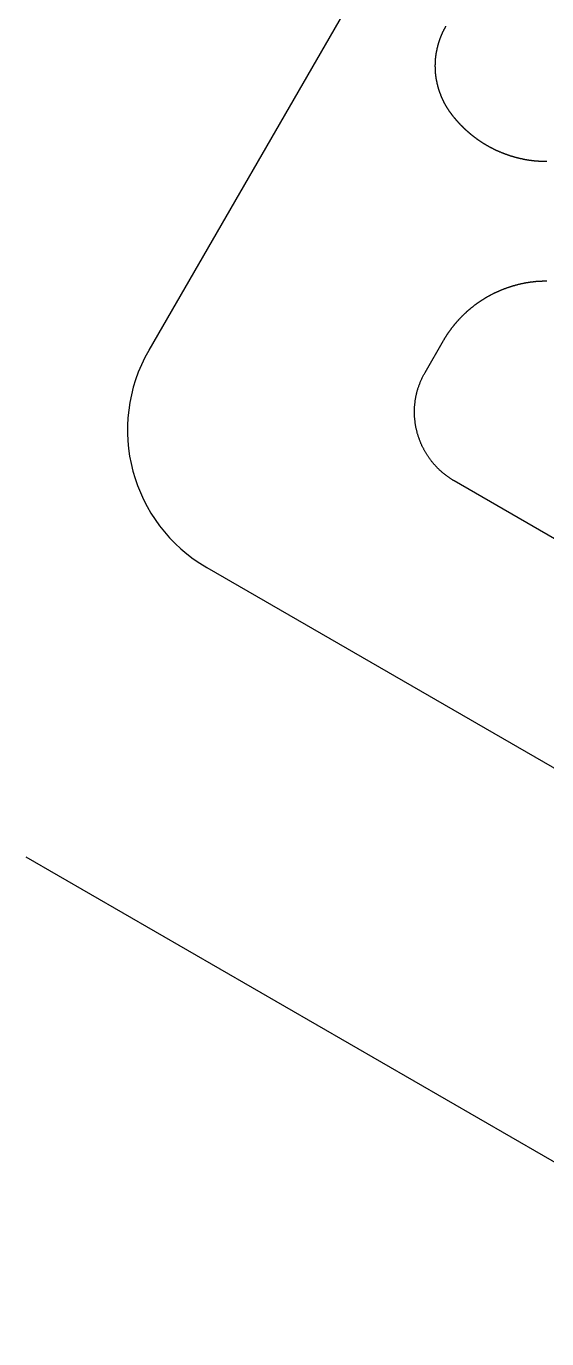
# Model space of a CAD drawing. Extents: x 442 to 745, y 5 to 355.
# Drawn here: x 680.52 to 685.92, y 257.6 to 271.19 of the extents above; entities that cross this region are included whole.
import ezdxf

# ---------------------------------------------------------------- set-up
doc = ezdxf.new("R2010")
doc.units = 0
doc.layers.add('VISIBLE__ANSI_', color=7, linetype='CONTINUOUS')

msp = doc.modelspace()

# ---------------------------------------------------------------- linework, layer by layer
at = {"layer": 'VISIBLE__ANSI_'}
for p, q in [((689.225, 280.711), (681.792, 267.837)), ((684.656, 267.609), (684.846, 267.939)), ((691.376, 262.779), (684.958, 266.484)), ((682.395, 265.587), (688.208, 262.231)), ((690.757, 256.678), (680.523, 262.587))]:
    msp.add_line(p, q, dxfattribs=at)
for points in [[(684.922, 270.293, 0), (684.921, 270.296, 0), (684.919, 270.298, 0), (684.917, 270.3, 0), (684.916, 270.303, 0), (684.914, 270.305, 0), (684.912, 270.307, 0), (684.911, 270.309, 0), (684.909, 270.312, 0), (684.908, 270.314, 0), (684.906, 270.316, 0), (684.904, 270.319, 0), (684.903, 270.321, 0), (684.901, 270.323, 0), (684.9, 270.326, 0), (684.898, 270.328, 0), (684.897, 270.33, 0), (684.895, 270.333, 0), (684.893, 270.335, 0), (684.892, 270.337, 0), (684.89, 270.34, 0), (684.889, 270.342, 0), (684.887, 270.344, 0), (684.886, 270.347, 0), (684.885, 270.349, 0), (684.883, 270.352, 0), (684.882, 270.354, 0), (684.88, 270.356, 0), (684.879, 270.359, 0), (684.877, 270.361, 0), (684.876, 270.363, 0), (684.875, 270.366, 0), (684.873, 270.368, 0), (684.872, 270.371, 0), (684.87, 270.373, 0), (684.869, 270.375, 0), (684.868, 270.378, 0), (684.866, 270.38, 0), (684.865, 270.383, 0), (684.864, 270.385, 0), (684.862, 270.388, 0), (684.861, 270.39, 0), (684.86, 270.392, 0), (684.858, 270.395, 0), (684.857, 270.397, 0), (684.856, 270.4, 0), (684.854, 270.402, 0), (684.853, 270.404, 0), (684.852, 270.407, 0), (684.851, 270.409, 0), (684.85, 270.412, 0), (684.848, 270.414, 0), (684.847, 270.417, 0), (684.846, 270.419, 0), (684.845, 270.422, 0), (684.843, 270.424, 0), (684.842, 270.427, 0), (684.841, 270.429, 0), (684.84, 270.431, 0), (684.839, 270.434, 0), (684.838, 270.436, 0), (684.836, 270.439, 0), (684.835, 270.441, 0), (684.834, 270.444, 0), (684.833, 270.446, 0), (684.832, 270.449, 0), (684.831, 270.451, 0), (684.83, 270.454, 0), (684.829, 270.456, 0), (684.828, 270.459, 0), (684.827, 270.461, 0), (684.826, 270.464, 0), (684.825, 270.466, 0), (684.824, 270.469, 0), (684.822, 270.471, 0), (684.821, 270.474, 0), (684.82, 270.476, 0), (684.819, 270.479, 0), (684.818, 270.481, 0), (684.818, 270.484, 0), (684.817, 270.486, 0), (684.816, 270.489, 0), (684.815, 270.491, 0), (684.814, 270.494, 0), (684.813, 270.496, 0), (684.812, 270.499, 0), (684.811, 270.501, 0), (684.81, 270.504, 0), (684.809, 270.506, 0), (684.808, 270.509, 0), (684.807, 270.511, 0), (684.806, 270.514, 0), (684.806, 270.516, 0), (684.805, 270.519, 0), (684.804, 270.521, 0), (684.803, 270.524, 0), (684.802, 270.526, 0), (684.801, 270.529, 0), (684.801, 270.531, 0), (684.8, 270.534, 0), (684.799, 270.536, 0), (684.798, 270.539, 0), (684.797, 270.541, 0), (684.797, 270.544, 0), (684.796, 270.546, 0), (684.795, 270.549, 0), (684.794, 270.551, 0), (684.794, 270.554, 0), (684.793, 270.556, 0), (684.792, 270.559, 0), (684.792, 270.561, 0), (684.791, 270.564, 0), (684.79, 270.566, 0), (684.79, 270.569, 0), (684.789, 270.571, 0), (684.788, 270.574, 0), (684.788, 270.577, 0), (684.787, 270.579, 0), (684.786, 270.582, 0), (684.786, 270.584, 0), (684.785, 270.587, 0), (684.784, 270.589, 0), (684.784, 270.592, 0), (684.783, 270.594, 0), (684.783, 270.597, 0), (684.782, 270.599, 0), (684.781, 270.602, 0), (684.781, 270.604, 0), (684.78, 270.607, 0), (684.78, 270.609, 0), (684.779, 270.612, 0), (684.779, 270.614, 0), (684.778, 270.617, 0), (684.778, 270.619, 0), (684.777, 270.622, 0), (684.777, 270.624, 0), (684.776, 270.627, 0), (684.776, 270.629, 0), (684.775, 270.632, 0), (684.775, 270.634, 0), (684.774, 270.637, 0), (684.774, 270.639, 0), (684.773, 270.642, 0), (684.773, 270.644, 0), (684.773, 270.647, 0), (684.772, 270.65, 0), (684.772, 270.652, 0), (684.771, 270.655, 0), (684.771, 270.657, 0), (684.771, 270.66, 0), (684.77, 270.662, 0), (684.77, 270.665, 0), (684.77, 270.667, 0), (684.769, 270.67, 0), (684.769, 270.672, 0), (684.768, 270.675, 0), (684.768, 270.677, 0), (684.768, 270.68, 0), (684.768, 270.682, 0), (684.767, 270.685, 0), (684.767, 270.687, 0), (684.767, 270.69, 0), (684.766, 270.692, 0), (684.766, 270.695, 0), (684.766, 270.697, 0), (684.766, 270.7, 0), (684.765, 270.702, 0), (684.765, 270.705, 0), (684.765, 270.707, 0), (684.765, 270.71, 0), (684.764, 270.712, 0), (684.764, 270.715, 0), (684.764, 270.717, 0), (684.764, 270.72, 0), (684.764, 270.722, 0), (684.763, 270.725, 0), (684.763, 270.727, 0), (684.763, 270.73, 0), (684.763, 270.732, 0), (684.763, 270.735, 0), (684.763, 270.737, 0), (684.763, 270.739, 0), (684.762, 270.742, 0), (684.762, 270.744, 0), (684.762, 270.747, 0), (684.762, 270.749, 0), (684.762, 270.752, 0), (684.762, 270.754, 0), (684.762, 270.757, 0), (684.762, 270.759, 0), (684.762, 270.762, 0), (684.762, 270.764, 0), (684.762, 270.767, 0), (684.762, 270.769, 0), (684.761, 270.772, 0), (684.761, 270.774, 0), (684.761, 270.777, 0), (684.761, 270.779, 0), (684.761, 270.781, 0), (684.761, 270.784, 0), (684.761, 270.786, 0), (684.761, 270.789, 0), (684.761, 270.791, 0), (684.761, 270.794, 0), (684.762, 270.796, 0), (684.762, 270.799, 0), (684.762, 270.801, 0), (684.762, 270.803, 0), (684.762, 270.806, 0), (684.762, 270.808, 0), (684.762, 270.811, 0), (684.762, 270.813, 0), (684.762, 270.816, 0), (684.762, 270.818, 0), (684.762, 270.821, 0), (684.762, 270.823, 0), (684.763, 270.825, 0), (684.763, 270.828, 0), (684.763, 270.83, 0), (684.763, 270.833, 0), (684.763, 270.835, 0), (684.763, 270.837, 0), (684.763, 270.84, 0), (684.764, 270.842, 0), (684.764, 270.845, 0), (684.764, 270.847, 0), (684.764, 270.849, 0), (684.764, 270.852, 0), (684.765, 270.854, 0), (684.765, 270.857, 0), (684.765, 270.859, 0), (684.765, 270.861, 0), (684.765, 270.864, 0), (684.766, 270.866, 0), (684.766, 270.869, 0), (684.766, 270.871, 0), (684.766, 270.873, 0), (684.767, 270.876, 0), (684.767, 270.878, 0), (684.767, 270.881, 0), (684.768, 270.883, 0), (684.768, 270.885, 0), (684.768, 270.888, 0), (684.768, 270.89, 0), (684.769, 270.892, 0), (684.769, 270.895, 0), (684.769, 270.897, 0), (684.77, 270.899, 0), (684.77, 270.902, 0), (684.77, 270.904, 0), (684.771, 270.907, 0), (684.771, 270.909, 0), (684.772, 270.911, 0), (684.772, 270.914, 0), (684.772, 270.916, 0), (684.773, 270.918, 0), (684.773, 270.921, 0), (684.773, 270.923, 0), (684.774, 270.925, 0), (684.774, 270.928, 0), (684.775, 270.93, 0), (684.775, 270.932, 0), (684.776, 270.935, 0), (684.776, 270.937, 0), (684.776, 270.939, 0), (684.777, 270.942, 0), (684.777, 270.944, 0), (684.778, 270.946, 0), (684.778, 270.948, 0), (684.779, 270.951, 0), (684.779, 270.953, 0), (684.78, 270.955, 0), (684.78, 270.958, 0), (684.781, 270.96, 0), (684.781, 270.962, 0), (684.782, 270.964, 0), (684.782, 270.967, 0), (684.783, 270.969, 0), (684.783, 270.971, 0), (684.784, 270.974, 0), (684.784, 270.976, 0), (684.785, 270.978, 0), (684.786, 270.98, 0), (684.786, 270.983, 0), (684.787, 270.985, 0), (684.787, 270.987, 0), (684.788, 270.989, 0), (684.788, 270.992, 0), (684.789, 270.994, 0), (684.79, 270.996, 0), (684.79, 270.998, 0), (684.791, 271.001, 0), (684.792, 271.003, 0), (684.792, 271.005, 0), (684.793, 271.007, 0), (684.793, 271.01, 0), (684.794, 271.012, 0), (684.795, 271.014, 0), (684.795, 271.016, 0), (684.796, 271.019, 0), (684.797, 271.021, 0), (684.797, 271.023, 0), (684.798, 271.025, 0), (684.799, 271.027, 0), (684.799, 271.03, 0), (684.8, 271.032, 0), (684.801, 271.034, 0), (684.802, 271.036, 0), (684.802, 271.038, 0), (684.803, 271.041, 0), (684.804, 271.043, 0), (684.804, 271.045, 0), (684.805, 271.047, 0), (684.806, 271.049, 0), (684.807, 271.052, 0), (684.807, 271.054, 0), (684.808, 271.056, 0), (684.809, 271.058, 0), (684.81, 271.06, 0), (684.81, 271.062, 0), (684.811, 271.065, 0), (684.812, 271.067, 0), (684.813, 271.069, 0), (684.814, 271.071, 0), (684.814, 271.073, 0), (684.815, 271.075, 0), (684.816, 271.077, 0), (684.817, 271.08, 0), (684.818, 271.082, 0), (684.819, 271.084, 0), (684.819, 271.086, 0), (684.82, 271.088, 0), (684.821, 271.09, 0), (684.822, 271.092, 0), (684.823, 271.094, 0), (684.824, 271.097, 0), (684.825, 271.099, 0), (684.825, 271.101, 0), (684.826, 271.103, 0), (684.827, 271.105, 0), (684.828, 271.107, 0), (684.829, 271.109, 0), (684.83, 271.111, 0), (684.831, 271.113, 0), (684.832, 271.115, 0), (684.833, 271.118, 0), (684.834, 271.12, 0), (684.835, 271.122, 0), (684.836, 271.124, 0), (684.836, 271.126, 0), (684.837, 271.128, 0), (684.838, 271.13, 0), (684.839, 271.132, 0), (684.84, 271.134, 0), (684.841, 271.136, 0), (684.842, 271.138, 0), (684.843, 271.14, 0), (684.844, 271.142, 0), (684.845, 271.144, 0), (684.846, 271.146, 0), (684.847, 271.148, 0), (684.848, 271.15, 0), (684.849, 271.152, 0), (684.85, 271.154, 0), (684.851, 271.156, 0), (684.852, 271.158, 0), (684.853, 271.161, 0), (684.854, 271.163, 0), (684.855, 271.165, 0), (684.856, 271.167, 0), (684.858, 271.169, 0), (684.859, 271.171, 0), (684.86, 271.172, 0), (684.861, 271.174, 0), (684.862, 271.176, 0), (684.863, 271.178, 0), (684.864, 271.18, 0), (684.865, 271.182, 0), (684.866, 271.184, 0), (684.867, 271.186, 0), (684.868, 271.188, 0), (684.87, 271.19, 0), (684.871, 271.192, 0), (684.872, 271.194, 0)], [(685.161, 270.049, 0), (685.16, 270.05, 0), (685.159, 270.051, 0), (685.157, 270.052, 0), (685.156, 270.053, 0), (685.154, 270.055, 0), (685.153, 270.056, 0), (685.151, 270.057, 0), (685.15, 270.058, 0), (685.149, 270.059, 0), (685.147, 270.06, 0), (685.146, 270.061, 0), (685.144, 270.063, 0), (685.143, 270.064, 0), (685.141, 270.065, 0), (685.14, 270.066, 0), (685.139, 270.067, 0), (685.137, 270.068, 0), (685.136, 270.069, 0), (685.134, 270.071, 0), (685.133, 270.072, 0), (685.131, 270.073, 0), (685.13, 270.074, 0), (685.129, 270.075, 0), (685.127, 270.076, 0), (685.126, 270.078, 0), (685.124, 270.079, 0), (685.123, 270.08, 0), (685.122, 270.081, 0), (685.12, 270.082, 0), (685.119, 270.083, 0), (685.118, 270.085, 0), (685.116, 270.086, 0), (685.115, 270.087, 0), (685.113, 270.088, 0), (685.112, 270.089, 0), (685.111, 270.091, 0), (685.109, 270.092, 0), (685.108, 270.093, 0), (685.106, 270.094, 0), (685.105, 270.095, 0), (685.104, 270.096, 0), (685.102, 270.098, 0), (685.101, 270.099, 0), (685.1, 270.1, 0), (685.098, 270.101, 0), (685.097, 270.102, 0), (685.096, 270.104, 0), (685.094, 270.105, 0), (685.093, 270.106, 0), (685.091, 270.107, 0), (685.09, 270.109, 0), (685.089, 270.11, 0), (685.087, 270.111, 0), (685.086, 270.112, 0), (685.085, 270.113, 0), (685.083, 270.115, 0), (685.082, 270.116, 0), (685.081, 270.117, 0), (685.079, 270.118, 0), (685.078, 270.12, 0), (685.077, 270.121, 0), (685.075, 270.122, 0), (685.074, 270.123, 0), (685.073, 270.124, 0), (685.071, 270.126, 0), (685.07, 270.127, 0), (685.069, 270.128, 0), (685.067, 270.129, 0), (685.066, 270.131, 0), (685.065, 270.132, 0), (685.064, 270.133, 0), (685.062, 270.134, 0), (685.061, 270.136, 0), (685.06, 270.137, 0), (685.058, 270.138, 0), (685.057, 270.139, 0), (685.056, 270.141, 0), (685.054, 270.142, 0), (685.053, 270.143, 0), (685.052, 270.144, 0), (685.051, 270.146, 0), (685.049, 270.147, 0), (685.048, 270.148, 0), (685.047, 270.15, 0), (685.045, 270.151, 0), (685.044, 270.152, 0), (685.043, 270.153, 0), (685.042, 270.155, 0), (685.04, 270.156, 0), (685.039, 270.157, 0), (685.038, 270.158, 0), (685.037, 270.16, 0), (685.035, 270.161, 0), (685.034, 270.162, 0), (685.033, 270.164, 0), (685.031, 270.165, 0), (685.03, 270.166, 0), (685.029, 270.167, 0), (685.028, 270.169, 0), (685.026, 270.17, 0), (685.025, 270.171, 0), (685.024, 270.173, 0), (685.023, 270.174, 0), (685.021, 270.175, 0), (685.02, 270.177, 0), (685.019, 270.178, 0), (685.018, 270.179, 0), (685.017, 270.18, 0), (685.015, 270.182, 0), (685.014, 270.183, 0), (685.013, 270.184, 0), (685.012, 270.186, 0), (685.01, 270.187, 0), (685.009, 270.188, 0), (685.008, 270.19, 0), (685.007, 270.191, 0), (685.006, 270.192, 0), (685.004, 270.194, 0), (685.003, 270.195, 0), (685.002, 270.196, 0), (685.001, 270.198, 0), (685, 270.199, 0), (684.998, 270.2, 0), (684.997, 270.202, 0), (684.996, 270.203, 0), (684.995, 270.204, 0), (684.994, 270.206, 0), (684.992, 270.207, 0), (684.991, 270.208, 0), (684.99, 270.21, 0), (684.989, 270.211, 0), (684.988, 270.212, 0), (684.986, 270.214, 0), (684.985, 270.215, 0), (684.984, 270.216, 0), (684.983, 270.218, 0), (684.982, 270.219, 0), (684.981, 270.22, 0), (684.979, 270.222, 0), (684.978, 270.223, 0), (684.977, 270.224, 0), (684.976, 270.226, 0), (684.975, 270.227, 0), (684.974, 270.228, 0), (684.973, 270.23, 0), (684.971, 270.231, 0), (684.97, 270.233, 0), (684.969, 270.234, 0), (684.968, 270.235, 0), (684.967, 270.237, 0), (684.966, 270.238, 0), (684.965, 270.239, 0), (684.963, 270.241, 0), (684.962, 270.242, 0), (684.961, 270.243, 0), (684.96, 270.245, 0), (684.959, 270.246, 0), (684.958, 270.248, 0), (684.957, 270.249, 0), (684.956, 270.25, 0), (684.954, 270.252, 0), (684.953, 270.253, 0), (684.952, 270.254, 0), (684.951, 270.256, 0), (684.95, 270.257, 0), (684.949, 270.259, 0), (684.948, 270.26, 0), (684.947, 270.261, 0), (684.946, 270.263, 0), (684.945, 270.264, 0), (684.943, 270.266, 0), (684.942, 270.267, 0), (684.941, 270.268, 0), (684.94, 270.27, 0), (684.939, 270.271, 0), (684.938, 270.272, 0), (684.937, 270.274, 0), (684.936, 270.275, 0), (684.935, 270.277, 0), (684.934, 270.278, 0), (684.933, 270.279, 0), (684.932, 270.281, 0), (684.931, 270.282, 0), (684.93, 270.284, 0), (684.929, 270.285, 0), (684.927, 270.286, 0), (684.926, 270.288, 0), (684.925, 270.289, 0), (684.924, 270.291, 0), (684.923, 270.292, 0), (684.922, 270.293, 0)], [(685.916, 269.792, 0), (685.913, 269.792, 0), (685.91, 269.792, 0), (685.907, 269.792, 0), (685.903, 269.792, 0), (685.9, 269.792, 0), (685.897, 269.792, 0), (685.894, 269.792, 0), (685.891, 269.792, 0), (685.887, 269.792, 0), (685.884, 269.792, 0), (685.881, 269.792, 0), (685.878, 269.792, 0), (685.874, 269.792, 0), (685.871, 269.792, 0), (685.868, 269.793, 0), (685.865, 269.793, 0), (685.862, 269.793, 0), (685.858, 269.793, 0), (685.855, 269.793, 0), (685.852, 269.793, 0), (685.849, 269.793, 0), (685.845, 269.794, 0), (685.842, 269.794, 0), (685.839, 269.794, 0), (685.836, 269.794, 0), (685.833, 269.794, 0), (685.829, 269.795, 0), (685.826, 269.795, 0), (685.823, 269.795, 0), (685.82, 269.795, 0), (685.816, 269.796, 0), (685.813, 269.796, 0), (685.81, 269.796, 0), (685.807, 269.796, 0), (685.804, 269.797, 0), (685.8, 269.797, 0), (685.797, 269.797, 0), (685.794, 269.798, 0), (685.791, 269.798, 0), (685.787, 269.798, 0), (685.784, 269.799, 0), (685.781, 269.799, 0), (685.778, 269.799, 0), (685.775, 269.8, 0), (685.771, 269.8, 0), (685.768, 269.801, 0), (685.765, 269.801, 0), (685.762, 269.801, 0), (685.758, 269.802, 0), (685.755, 269.802, 0), (685.752, 269.803, 0), (685.749, 269.803, 0), (685.746, 269.803, 0), (685.742, 269.804, 0), (685.739, 269.804, 0), (685.736, 269.805, 0), (685.733, 269.805, 0), (685.73, 269.806, 0), (685.726, 269.806, 0), (685.723, 269.807, 0), (685.72, 269.807, 0), (685.717, 269.808, 0), (685.714, 269.808, 0), (685.71, 269.809, 0), (685.707, 269.809, 0), (685.704, 269.81, 0), (685.701, 269.811, 0), (685.698, 269.811, 0), (685.695, 269.812, 0), (685.691, 269.812, 0), (685.688, 269.813, 0), (685.685, 269.814, 0), (685.682, 269.814, 0), (685.679, 269.815, 0), (685.675, 269.815, 0), (685.672, 269.816, 0), (685.669, 269.817, 0), (685.666, 269.817, 0), (685.663, 269.818, 0), (685.66, 269.819, 0), (685.656, 269.819, 0), (685.653, 269.82, 0), (685.65, 269.821, 0), (685.647, 269.821, 0), (685.644, 269.822, 0), (685.641, 269.823, 0), (685.638, 269.824, 0), (685.634, 269.824, 0), (685.631, 269.825, 0), (685.628, 269.826, 0), (685.625, 269.827, 0), (685.622, 269.827, 0), (685.619, 269.828, 0), (685.616, 269.829, 0), (685.612, 269.83, 0), (685.609, 269.831, 0), (685.606, 269.831, 0), (685.603, 269.832, 0), (685.6, 269.833, 0), (685.597, 269.834, 0), (685.594, 269.835, 0), (685.591, 269.836, 0), (685.587, 269.836, 0), (685.584, 269.837, 0), (685.581, 269.838, 0), (685.578, 269.839, 0), (685.575, 269.84, 0), (685.572, 269.841, 0), (685.569, 269.842, 0), (685.566, 269.843, 0), (685.563, 269.844, 0), (685.56, 269.845, 0), (685.557, 269.845, 0), (685.553, 269.846, 0), (685.55, 269.847, 0), (685.547, 269.848, 0), (685.544, 269.849, 0), (685.541, 269.85, 0), (685.538, 269.851, 0), (685.535, 269.852, 0), (685.532, 269.853, 0), (685.529, 269.854, 0), (685.526, 269.855, 0), (685.523, 269.856, 0), (685.52, 269.857, 0), (685.517, 269.858, 0), (685.514, 269.859, 0), (685.511, 269.86, 0), (685.508, 269.861, 0), (685.505, 269.863, 0), (685.502, 269.864, 0), (685.499, 269.865, 0), (685.496, 269.866, 0), (685.493, 269.867, 0), (685.49, 269.868, 0), (685.487, 269.869, 0), (685.484, 269.87, 0), (685.481, 269.871, 0), (685.478, 269.872, 0), (685.475, 269.874, 0), (685.472, 269.875, 0), (685.469, 269.876, 0), (685.466, 269.877, 0), (685.463, 269.878, 0), (685.46, 269.879, 0), (685.457, 269.88, 0), (685.454, 269.882, 0), (685.451, 269.883, 0), (685.448, 269.884, 0), (685.445, 269.885, 0), (685.442, 269.886, 0), (685.439, 269.888, 0), (685.436, 269.889, 0), (685.433, 269.89, 0), (685.43, 269.891, 0), (685.428, 269.893, 0), (685.425, 269.894, 0), (685.422, 269.895, 0), (685.419, 269.896, 0), (685.416, 269.898, 0), (685.413, 269.899, 0), (685.41, 269.9, 0), (685.407, 269.902, 0), (685.404, 269.903, 0), (685.402, 269.904, 0), (685.399, 269.905, 0), (685.396, 269.907, 0), (685.393, 269.908, 0), (685.39, 269.909, 0), (685.387, 269.911, 0), (685.384, 269.912, 0), (685.382, 269.913, 0), (685.379, 269.915, 0), (685.376, 269.916, 0), (685.373, 269.918, 0), (685.37, 269.919, 0), (685.368, 269.92, 0), (685.365, 269.922, 0), (685.362, 269.923, 0), (685.359, 269.924, 0), (685.356, 269.926, 0), (685.354, 269.927, 0), (685.351, 269.929, 0), (685.348, 269.93, 0), (685.345, 269.932, 0), (685.342, 269.933, 0), (685.34, 269.934, 0), (685.337, 269.936, 0), (685.334, 269.937, 0), (685.332, 269.939, 0), (685.329, 269.94, 0), (685.326, 269.942, 0), (685.323, 269.943, 0), (685.321, 269.945, 0), (685.318, 269.946, 0), (685.315, 269.948, 0), (685.313, 269.949, 0), (685.31, 269.951, 0), (685.307, 269.952, 0), (685.304, 269.954, 0), (685.302, 269.955, 0), (685.299, 269.957, 0), (685.296, 269.958, 0), (685.294, 269.96, 0), (685.291, 269.961, 0), (685.289, 269.963, 0), (685.286, 269.965, 0), (685.283, 269.966, 0), (685.281, 269.968, 0), (685.278, 269.969, 0), (685.275, 269.971, 0), (685.273, 269.973, 0), (685.27, 269.974, 0), (685.267, 269.976, 0), (685.265, 269.977, 0), (685.262, 269.979, 0), (685.259, 269.981, 0), (685.257, 269.982, 0), (685.254, 269.984, 0), (685.252, 269.986, 0), (685.249, 269.987, 0), (685.246, 269.989, 0), (685.244, 269.991, 0), (685.241, 269.992, 0), (685.238, 269.994, 0), (685.236, 269.996, 0), (685.233, 269.998, 0), (685.231, 269.999, 0), (685.228, 270.001, 0), (685.225, 270.003, 0), (685.223, 270.005, 0), (685.22, 270.006, 0), (685.218, 270.008, 0), (685.215, 270.01, 0), (685.213, 270.012, 0), (685.21, 270.013, 0), (685.207, 270.015, 0), (685.205, 270.017, 0), (685.202, 270.019, 0), (685.2, 270.021, 0), (685.197, 270.023, 0), (685.194, 270.024, 0), (685.192, 270.026, 0), (685.189, 270.028, 0), (685.187, 270.03, 0), (685.184, 270.032, 0), (685.182, 270.034, 0), (685.179, 270.036, 0), (685.177, 270.037, 0), (685.174, 270.039, 0), (685.172, 270.041, 0), (685.169, 270.043, 0), (685.167, 270.045, 0), (685.164, 270.047, 0), (685.161, 270.049, 0)], [(684.846, 267.939, 0), (684.848, 267.941, 0), (684.85, 267.944, 0), (684.851, 267.947, 0), (684.853, 267.95, 0), (684.855, 267.952, 0), (684.856, 267.955, 0), (684.858, 267.958, 0), (684.859, 267.961, 0), (684.861, 267.963, 0), (684.863, 267.966, 0), (684.864, 267.969, 0), (684.866, 267.972, 0), (684.868, 267.974, 0), (684.87, 267.977, 0), (684.871, 267.98, 0), (684.873, 267.983, 0), (684.875, 267.985, 0), (684.877, 267.988, 0), (684.878, 267.991, 0), (684.88, 267.994, 0), (684.882, 267.996, 0), (684.884, 267.999, 0), (684.885, 268.002, 0), (684.887, 268.004, 0), (684.889, 268.007, 0), (684.891, 268.01, 0), (684.893, 268.013, 0), (684.895, 268.015, 0), (684.896, 268.018, 0), (684.898, 268.021, 0), (684.9, 268.024, 0), (684.902, 268.026, 0), (684.904, 268.029, 0), (684.906, 268.032, 0), (684.908, 268.035, 0), (684.91, 268.037, 0), (684.912, 268.04, 0), (684.914, 268.043, 0), (684.916, 268.045, 0), (684.918, 268.048, 0), (684.92, 268.051, 0), (684.922, 268.054, 0), (684.924, 268.056, 0), (684.926, 268.059, 0), (684.928, 268.062, 0), (684.93, 268.065, 0), (684.932, 268.067, 0), (684.934, 268.07, 0), (684.936, 268.073, 0), (684.938, 268.076, 0), (684.94, 268.078, 0), (684.942, 268.081, 0), (684.945, 268.084, 0), (684.947, 268.086, 0), (684.949, 268.089, 0), (684.951, 268.092, 0), (684.953, 268.095, 0), (684.956, 268.097, 0), (684.958, 268.1, 0), (684.96, 268.103, 0), (684.962, 268.106, 0), (684.965, 268.108, 0), (684.967, 268.111, 0), (684.969, 268.114, 0), (684.971, 268.117, 0), (684.974, 268.119, 0), (684.976, 268.122, 0), (684.978, 268.125, 0), (684.981, 268.128, 0), (684.983, 268.13, 0), (684.986, 268.133, 0), (684.988, 268.136, 0), (684.99, 268.138, 0), (684.993, 268.141, 0), (684.995, 268.144, 0), (684.998, 268.147, 0), (685, 268.149, 0), (685.003, 268.152, 0), (685.005, 268.155, 0), (685.008, 268.158, 0), (685.01, 268.16, 0), (685.013, 268.163, 0), (685.015, 268.166, 0), (685.018, 268.168, 0), (685.02, 268.171, 0), (685.023, 268.174, 0), (685.026, 268.177, 0), (685.028, 268.179, 0), (685.031, 268.182, 0), (685.033, 268.185, 0), (685.036, 268.187, 0), (685.039, 268.19, 0), (685.041, 268.193, 0), (685.044, 268.195, 0), (685.047, 268.198, 0), (685.049, 268.201, 0), (685.052, 268.203, 0), (685.055, 268.206, 0), (685.058, 268.209, 0), (685.06, 268.211, 0), (685.063, 268.214, 0), (685.066, 268.217, 0), (685.069, 268.219, 0), (685.072, 268.222, 0), (685.074, 268.225, 0), (685.077, 268.227, 0), (685.08, 268.23, 0), (685.083, 268.233, 0), (685.086, 268.235, 0), (685.089, 268.238, 0), (685.092, 268.241, 0), (685.095, 268.243, 0), (685.098, 268.246, 0), (685.1, 268.248, 0), (685.103, 268.251, 0), (685.106, 268.254, 0), (685.109, 268.256, 0), (685.112, 268.259, 0), (685.115, 268.261, 0), (685.118, 268.264, 0), (685.121, 268.266, 0), (685.124, 268.269, 0), (685.128, 268.272, 0), (685.131, 268.274, 0), (685.134, 268.277, 0), (685.137, 268.279, 0), (685.14, 268.282, 0), (685.143, 268.284, 0), (685.146, 268.287, 0), (685.149, 268.289, 0), (685.152, 268.292, 0), (685.156, 268.294, 0), (685.159, 268.297, 0), (685.162, 268.299, 0), (685.165, 268.302, 0), (685.168, 268.304, 0), (685.172, 268.307, 0), (685.175, 268.309, 0), (685.178, 268.311, 0), (685.181, 268.314, 0), (685.185, 268.316, 0), (685.188, 268.319, 0), (685.191, 268.321, 0), (685.195, 268.324, 0), (685.198, 268.326, 0), (685.201, 268.328, 0), (685.205, 268.331, 0), (685.208, 268.333, 0), (685.211, 268.335, 0), (685.215, 268.338, 0), (685.218, 268.34, 0), (685.222, 268.342, 0), (685.225, 268.345, 0), (685.228, 268.347, 0), (685.232, 268.349, 0), (685.235, 268.352, 0), (685.239, 268.354, 0), (685.242, 268.356, 0), (685.246, 268.359, 0), (685.249, 268.361, 0), (685.253, 268.363, 0), (685.256, 268.365, 0), (685.26, 268.368, 0), (685.264, 268.37, 0), (685.267, 268.372, 0), (685.271, 268.374, 0), (685.274, 268.376, 0), (685.278, 268.379, 0), (685.282, 268.381, 0), (685.285, 268.383, 0), (685.289, 268.385, 0), (685.292, 268.387, 0), (685.296, 268.389, 0), (685.3, 268.391, 0), (685.303, 268.393, 0), (685.307, 268.396, 0), (685.311, 268.398, 0), (685.315, 268.4, 0), (685.318, 268.402, 0), (685.322, 268.404, 0), (685.326, 268.406, 0), (685.33, 268.408, 0), (685.333, 268.41, 0), (685.337, 268.412, 0), (685.341, 268.414, 0), (685.345, 268.416, 0), (685.349, 268.418, 0), (685.352, 268.42, 0), (685.356, 268.422, 0), (685.36, 268.424, 0), (685.364, 268.426, 0), (685.368, 268.428, 0), (685.372, 268.429, 0), (685.375, 268.431, 0), (685.379, 268.433, 0), (685.383, 268.435, 0), (685.387, 268.437, 0), (685.391, 268.439, 0), (685.395, 268.441, 0), (685.399, 268.442, 0), (685.403, 268.444, 0), (685.407, 268.446, 0), (685.411, 268.448, 0), (685.415, 268.45, 0), (685.419, 268.451, 0), (685.423, 268.453, 0), (685.427, 268.455, 0), (685.431, 268.456, 0), (685.435, 268.458, 0), (685.439, 268.46, 0), (685.443, 268.462, 0), (685.447, 268.463, 0), (685.451, 268.465, 0), (685.455, 268.466, 0), (685.459, 268.468, 0), (685.463, 268.47, 0), (685.467, 268.471, 0), (685.471, 268.473, 0), (685.475, 268.474, 0), (685.479, 268.476, 0), (685.483, 268.478, 0), (685.487, 268.479, 0), (685.492, 268.481, 0), (685.496, 268.482, 0), (685.5, 268.484, 0), (685.504, 268.485, 0), (685.508, 268.487, 0), (685.512, 268.488, 0), (685.516, 268.489, 0), (685.521, 268.491, 0), (685.525, 268.492, 0), (685.529, 268.494, 0), (685.533, 268.495, 0), (685.537, 268.496, 0), (685.541, 268.498, 0), (685.546, 268.499, 0), (685.55, 268.5, 0), (685.554, 268.502, 0), (685.558, 268.503, 0), (685.562, 268.504, 0), (685.567, 268.506, 0), (685.571, 268.507, 0), (685.575, 268.508, 0), (685.579, 268.509, 0), (685.584, 268.51, 0), (685.588, 268.512, 0), (685.592, 268.513, 0), (685.596, 268.514, 0), (685.601, 268.515, 0), (685.605, 268.516, 0), (685.609, 268.517, 0), (685.614, 268.518, 0), (685.618, 268.52, 0), (685.622, 268.521, 0), (685.626, 268.522, 0), (685.631, 268.523, 0), (685.635, 268.524, 0), (685.639, 268.525, 0), (685.644, 268.526, 0), (685.648, 268.527, 0), (685.652, 268.528, 0), (685.657, 268.529, 0), (685.661, 268.53, 0), (685.665, 268.53, 0), (685.67, 268.531, 0), (685.674, 268.532, 0), (685.678, 268.533, 0), (685.683, 268.534, 0), (685.687, 268.535, 0), (685.691, 268.536, 0), (685.696, 268.536, 0), (685.7, 268.537, 0), (685.704, 268.538, 0), (685.709, 268.539, 0), (685.713, 268.539, 0), (685.717, 268.54, 0), (685.722, 268.541, 0), (685.726, 268.542, 0), (685.731, 268.542, 0), (685.735, 268.543, 0), (685.74, 268.544, 0), (685.744, 268.544, 0), (685.748, 268.545, 0), (685.753, 268.545, 0), (685.757, 268.546, 0), (685.762, 268.547, 0), (685.766, 268.547, 0), (685.771, 268.548, 0), (685.776, 268.548, 0), (685.78, 268.549, 0), (685.785, 268.549, 0), (685.789, 268.55, 0), (685.794, 268.55, 0), (685.798, 268.551, 0), (685.803, 268.551, 0), (685.808, 268.552, 0), (685.812, 268.552, 0), (685.817, 268.552, 0), (685.822, 268.553, 0), (685.826, 268.553, 0), (685.831, 268.553, 0), (685.836, 268.554, 0), (685.84, 268.554, 0), (685.845, 268.554, 0), (685.85, 268.554, 0), (685.854, 268.555, 0), (685.859, 268.555, 0), (685.864, 268.555, 0), (685.869, 268.555, 0), (685.873, 268.556, 0), (685.878, 268.556, 0), (685.883, 268.556, 0), (685.888, 268.556, 0), (685.892, 268.556, 0), (685.897, 268.556, 0), (685.902, 268.556, 0), (685.907, 268.556, 0), (685.911, 268.556, 0), (685.916, 268.556, 0)], [(684.958, 266.484, 0), (684.953, 266.487, 0), (684.948, 266.49, 0), (684.943, 266.493, 0), (684.938, 266.496, 0), (684.933, 266.499, 0), (684.928, 266.502, 0), (684.923, 266.506, 0), (684.918, 266.509, 0), (684.913, 266.512, 0), (684.909, 266.515, 0), (684.904, 266.519, 0), (684.899, 266.522, 0), (684.894, 266.525, 0), (684.889, 266.529, 0), (684.885, 266.532, 0), (684.88, 266.536, 0), (684.875, 266.539, 0), (684.87, 266.543, 0), (684.866, 266.546, 0), (684.861, 266.55, 0), (684.856, 266.554, 0), (684.852, 266.558, 0), (684.847, 266.561, 0), (684.842, 266.565, 0), (684.838, 266.569, 0), (684.833, 266.573, 0), (684.829, 266.577, 0), (684.824, 266.581, 0), (684.82, 266.585, 0), (684.815, 266.589, 0), (684.811, 266.593, 0), (684.806, 266.597, 0), (684.802, 266.601, 0), (684.798, 266.606, 0), (684.793, 266.61, 0), (684.789, 266.614, 0), (684.785, 266.618, 0), (684.78, 266.623, 0), (684.776, 266.627, 0), (684.772, 266.632, 0), (684.768, 266.636, 0), (684.764, 266.641, 0), (684.759, 266.645, 0), (684.755, 266.65, 0), (684.751, 266.654, 0), (684.747, 266.659, 0), (684.743, 266.664, 0), (684.739, 266.668, 0), (684.735, 266.673, 0), (684.731, 266.678, 0), (684.727, 266.683, 0), (684.723, 266.688, 0), (684.72, 266.693, 0), (684.716, 266.698, 0), (684.712, 266.703, 0), (684.708, 266.708, 0), (684.704, 266.713, 0), (684.701, 266.718, 0), (684.697, 266.723, 0), (684.694, 266.728, 0), (684.69, 266.733, 0), (684.686, 266.738, 0), (684.683, 266.744, 0), (684.679, 266.749, 0), (684.676, 266.754, 0), (684.673, 266.759, 0), (684.669, 266.765, 0), (684.666, 266.77, 0), (684.663, 266.776, 0), (684.659, 266.781, 0), (684.656, 266.787, 0), (684.653, 266.792, 0), (684.65, 266.798, 0), (684.647, 266.803, 0), (684.644, 266.809, 0), (684.641, 266.815, 0), (684.638, 266.82, 0), (684.635, 266.826, 0), (684.632, 266.832, 0), (684.629, 266.838, 0), (684.626, 266.844, 0), (684.623, 266.849, 0), (684.621, 266.855, 0), (684.618, 266.861, 0), (684.615, 266.867, 0), (684.613, 266.873, 0), (684.61, 266.879, 0), (684.608, 266.885, 0), (684.605, 266.891, 0), (684.603, 266.897, 0), (684.6, 266.904, 0), (684.598, 266.91, 0), (684.596, 266.916, 0), (684.593, 266.922, 0), (684.591, 266.928, 0), (684.589, 266.935, 0), (684.587, 266.941, 0), (684.585, 266.947, 0), (684.583, 266.954, 0), (684.581, 266.96, 0), (684.579, 266.967, 0), (684.577, 266.973, 0), (684.575, 266.98, 0), (684.574, 266.986, 0), (684.572, 266.993, 0), (684.57, 266.999, 0), (684.569, 267.006, 0), (684.567, 267.012, 0), (684.565, 267.019, 0), (684.564, 267.026, 0), (684.563, 267.032, 0), (684.561, 267.039, 0), (684.56, 267.046, 0), (684.559, 267.053, 0), (684.557, 267.059, 0), (684.556, 267.066, 0), (684.555, 267.073, 0), (684.554, 267.08, 0), (684.553, 267.087, 0), (684.552, 267.094, 0), (684.551, 267.1, 0), (684.551, 267.107, 0), (684.55, 267.114, 0), (684.549, 267.121, 0), (684.548, 267.128, 0), (684.548, 267.135, 0), (684.547, 267.142, 0), (684.547, 267.149, 0), (684.546, 267.156, 0), (684.546, 267.163, 0), (684.546, 267.17, 0), (684.546, 267.178, 0), (684.545, 267.185, 0), (684.545, 267.192, 0), (684.545, 267.199, 0), (684.545, 267.206, 0), (684.545, 267.213, 0), (684.545, 267.22, 0), (684.546, 267.228, 0), (684.546, 267.235, 0), (684.546, 267.242, 0), (684.547, 267.249, 0), (684.547, 267.257, 0), (684.548, 267.264, 0), (684.548, 267.271, 0), (684.549, 267.278, 0), (684.55, 267.286, 0), (684.551, 267.293, 0), (684.551, 267.3, 0), (684.552, 267.307, 0), (684.553, 267.315, 0), (684.554, 267.322, 0), (684.556, 267.329, 0), (684.557, 267.337, 0), (684.558, 267.344, 0), (684.56, 267.351, 0), (684.561, 267.359, 0), (684.563, 267.366, 0), (684.564, 267.374, 0), (684.566, 267.381, 0), (684.567, 267.388, 0), (684.569, 267.396, 0), (684.571, 267.403, 0), (684.573, 267.41, 0), (684.575, 267.418, 0), (684.577, 267.425, 0), (684.58, 267.433, 0), (684.582, 267.44, 0), (684.584, 267.447, 0), (684.587, 267.455, 0), (684.589, 267.462, 0), (684.592, 267.47, 0), (684.594, 267.477, 0), (684.597, 267.484, 0), (684.6, 267.492, 0), (684.603, 267.499, 0), (684.606, 267.506, 0), (684.609, 267.514, 0), (684.612, 267.521, 0), (684.615, 267.529, 0), (684.619, 267.536, 0), (684.622, 267.543, 0), (684.625, 267.551, 0), (684.629, 267.558, 0), (684.633, 267.565, 0), (684.636, 267.573, 0), (684.64, 267.58, 0), (684.644, 267.587, 0), (684.648, 267.595, 0), (684.652, 267.602, 0), (684.656, 267.609, 0)]]:
    msp.add_polyline3d(points, dxfattribs=at)
msp.add_arc((683.219, 267.013), 1.647, 150, 240, dxfattribs=at)

doc.saveas('drawing.dxf')
